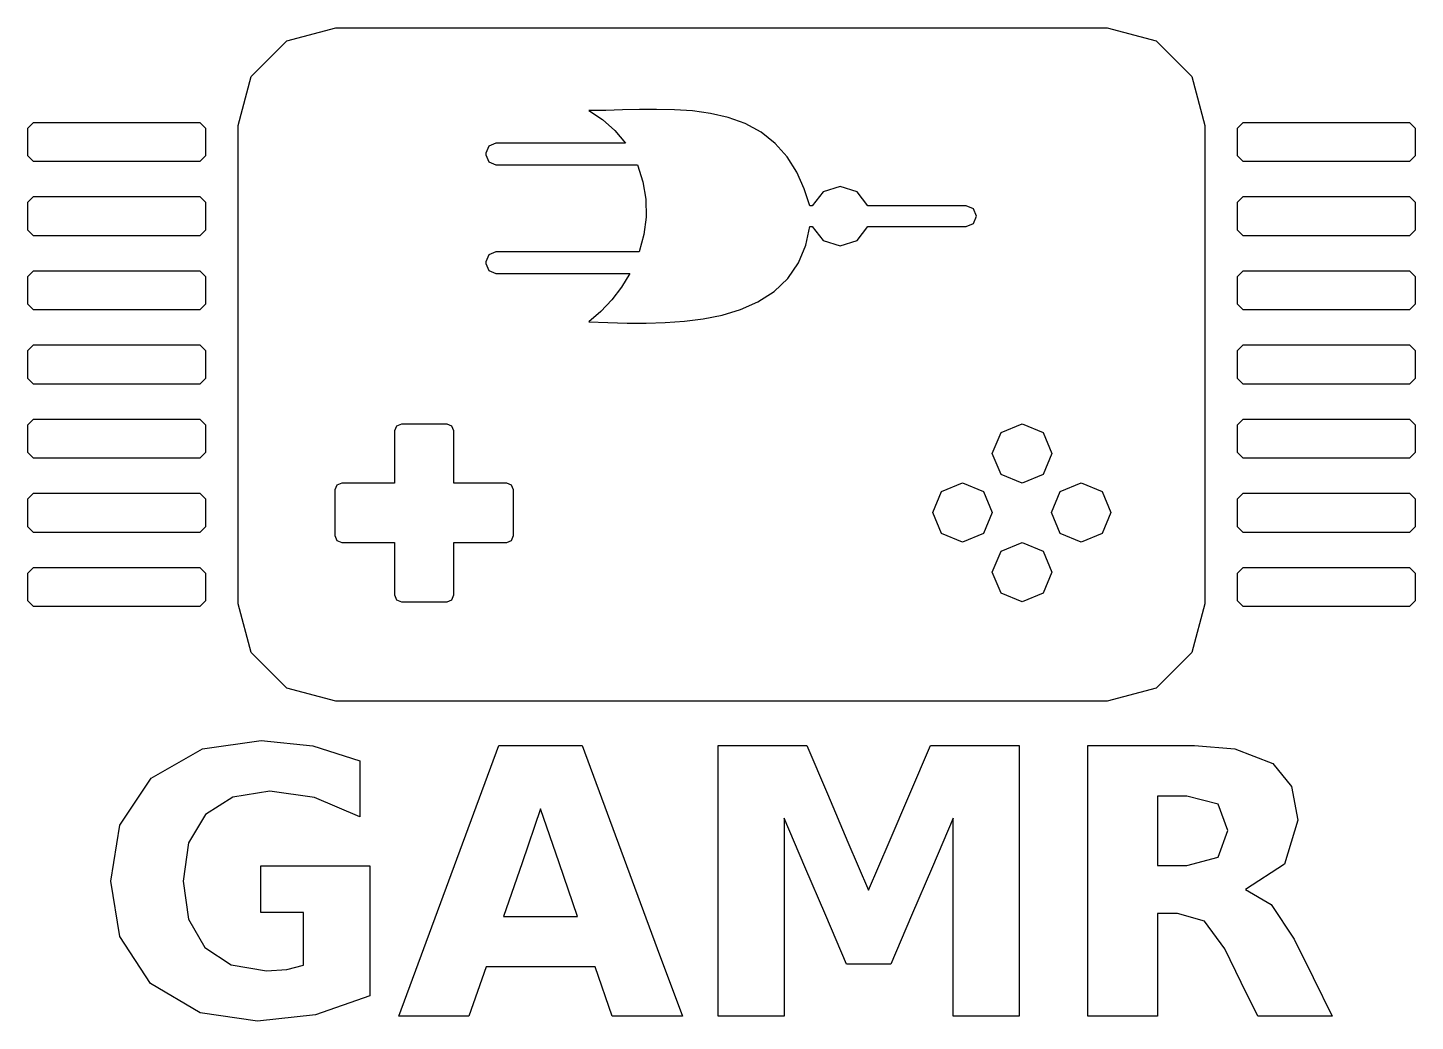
# Model space of a CAD drawing. Extents: x 0 to 190, y 0 to 136.
import ezdxf

# ---------------------------------------------------------------- set-up
doc = ezdxf.new("R2010")
doc.units = 0
doc.layers.add('Layer_1', color=7, linetype='CONTINUOUS')

msp = doc.modelspace()

# ---------------------------------------------------------------- linework, layer by layer
at = {"layer": 'Layer_1', "color": 7}
for points in [[(42.161768, 136.03482), (51.758513, 136.03482), (61.354723, 136.03482), (70.951098, 136.03482), (80.548235, 136.03482), (90.144379, 136.03482), (99.740681, 136.03482), (109.337378, 136.03482), (118.934363, 136.03482), (128.531628, 136.03482), (138.129385, 136.03482), (147.726491, 136.03482), (154.414651, 134.254207), (159.308829, 129.360408), (161.089961, 122.671343), (161.089961, 113.315182), (161.089961, 103.957616), (161.089961, 94.601009), (161.089961, 85.243279), (161.089961, 75.885896), (161.089961, 66.529277), (161.089961, 57.172105), (159.309348, 50.483938), (154.415551, 45.589757), (147.726491, 43.808625), (138.129745, 43.808625), (128.533535, 43.808625), (118.93716, 43.808625), (109.340023, 43.808625), (99.743879, 43.808625), (90.147578, 43.808625), (80.55088, 43.808625), (70.953895, 43.808625), (61.35663, 43.808625), (51.758873, 43.808625), (42.161768, 43.808625), (35.473603, 45.589238), (30.579424, 50.483038), (28.798292, 57.172105), (28.798292, 66.528266), (28.798292, 75.885832), (28.798292, 85.242439), (28.798292, 94.600169), (28.798292, 103.957552), (28.798292, 113.314171), (28.798292, 122.671343), (30.578905, 129.359508), (35.472703, 134.253688), (42.161768, 136.03482)], [(86.052627, 124.849973), (83.733859, 124.8297), (81.415989, 124.776982), (79.097908, 124.721105), (76.779291, 124.691843), (78.669118, 123.460015), (80.35877, 121.965097), (81.803273, 120.232684), (79.269003, 120.232684), (76.734351, 120.232684), (74.19996, 120.232684), (71.665264, 120.232684), (69.130662, 120.232684), (66.596267, 120.232684), (64.061723, 120.232684), (63.0958, 119.833831), (62.696946, 118.86791), (62.696946, 118.631748), (63.0958, 117.665827), (64.061723, 117.266973), (66.484318, 117.266973), (68.906637, 117.266973), (71.32908, 117.266973), (73.751382, 117.266973), (76.173724, 117.266973), (78.596387, 117.266973), (81.018945, 117.266973), (83.441417, 117.266973), (84.18975, 114.952287), (84.577449, 112.55058), (84.6127, 110.117655), (84.310331, 107.703056), (83.688948, 105.349871), (81.235409, 105.349871), (78.782152, 105.349871), (76.328768, 105.349871), (73.875526, 105.349871), (71.422244, 105.349871), (68.968637, 105.349871), (66.515136, 105.349871), (64.061723, 105.349871), (63.0958, 104.951018), (62.696946, 103.985098), (62.696946, 103.748936), (63.0958, 102.783015), (64.061723, 102.384162), (66.682433, 102.384162), (69.303536, 102.384162), (71.924371, 102.384162), (74.545521, 102.384162), (77.166573, 102.384162), (79.787411, 102.384162), (82.408405, 102.384162), (81.273258, 100.516837), (79.942985, 98.783352), (78.43767, 97.199224), (76.779291, 95.776813), (79.395152, 95.666722), (82.012036, 95.596012), (84.630151, 95.587433), (87.247196, 95.664161), (89.858083, 95.852408), (92.454413, 96.18402), (95.020563, 96.69921), (97.527739, 97.448802), (99.926023, 98.494159), (102.132593, 99.897501), (104.030738, 101.693654), (105.503469, 103.851883), (106.493483, 106.270886), (107.02809, 108.830796), (107.351069, 108.830796), (108.840909, 106.897357), (111.168925, 106.163775), (113.495416, 106.898096), (114.984195, 108.830796), (117.225929, 108.830796), (119.467462, 108.830796), (121.709086, 108.830796), (123.950734, 108.830796), (126.192506, 108.830796), (128.434019, 108.830796), (129.427393, 109.240953), (129.837551, 110.234328), (129.427393, 111.227702), (128.434019, 111.63786), (126.192715, 111.63786), (123.951613, 111.63786), (121.710419, 111.63786), (119.469202, 111.63786), (117.22786, 111.63786), (114.986778, 111.63786), (113.49694, 113.571297), (111.168925, 114.304881), (108.842431, 113.570559), (107.353652, 111.63786), (107.015173, 111.63786), (106.262513, 113.994494), (105.24964, 116.251022), (103.934636, 118.345165), (102.29705, 120.19719), (100.359028, 121.731724), (98.186352, 122.911522), (95.860499, 123.752414), (93.449097, 124.306407), (90.996832, 124.636222), (88.527139, 124.800687), (86.052627, 124.849973)], [(0.77718, 123.07225), (8.363979, 123.07225), (15.950745, 123.07225), (23.537604, 123.07225), (24.314784, 122.29507), (24.314784, 118.48583), (23.537604, 117.70865), (15.950804, 117.70865), (8.364038, 117.70865), (0.77718, 117.70865), (0, 118.48583), (0, 122.29507), (0.77718, 123.07225)], [(166.350661, 123.07225), (173.937462, 123.07225), (181.52423, 123.07225), (189.111091, 123.07225), (189.888271, 122.29507), (189.888271, 118.48583), (189.111091, 117.70865), (181.524289, 117.70865), (173.937521, 117.70865), (166.350661, 117.70865), (165.573481, 118.48583), (165.573481, 122.29507), (166.350661, 123.07225)], [(0.77718, 112.916011), (8.363979, 112.916011), (15.950745, 112.916011), (23.537604, 112.916011), (24.314784, 112.138831), (24.314784, 108.329591), (23.537604, 107.552411), (15.950804, 107.552411), (8.364038, 107.552411), (0.77718, 107.552411), (0, 108.329591), (0, 112.138831), (0.77718, 112.916011)], [(166.350661, 112.916011), (173.937462, 112.916011), (181.52423, 112.916011), (189.111091, 112.916011), (189.888271, 112.138831), (189.888271, 108.329591), (189.111091, 107.552411), (181.524289, 107.552411), (173.937521, 107.552411), (166.350661, 107.552411), (165.573481, 108.329591), (165.573481, 112.138831), (166.350661, 112.916011)], [(0.77718, 102.759769), (8.363979, 102.759769), (15.950745, 102.759769), (23.537604, 102.759769), (24.314784, 101.982589), (24.314784, 98.173349), (23.537604, 97.396169), (15.950804, 97.396169), (8.364038, 97.396169), (0.77718, 97.396169), (0, 98.173349), (0, 101.982589), (0.77718, 102.759769)], [(166.350661, 102.759769), (173.937462, 102.759769), (181.52423, 102.759769), (189.111091, 102.759769), (189.888271, 101.982589), (189.888271, 98.173349), (189.111091, 97.396169), (181.524289, 97.396169), (173.937521, 97.396169), (166.350661, 97.396169), (165.573481, 98.173349), (165.573481, 101.982589), (166.350661, 102.759769)], [(0.77718, 92.603519), (8.363979, 92.603519), (15.950745, 92.603519), (23.537604, 92.603519), (24.314784, 91.826339), (24.314784, 88.017099), (23.537604, 87.239919), (15.950804, 87.239919), (8.364038, 87.239919), (0.77718, 87.239919), (0, 88.017099), (0, 91.826339), (0.77718, 92.603519)], [(166.350661, 92.603519), (173.937462, 92.603519), (181.52423, 92.603519), (189.111091, 92.603519), (189.888271, 91.826339), (189.888271, 88.017099), (189.111091, 87.239919), (181.524289, 87.239919), (173.937521, 87.239919), (166.350661, 87.239919), (165.573481, 88.017099), (165.573481, 91.826339), (166.350661, 92.603519)], [(0.77718, 82.447275), (8.363979, 82.447275), (15.950745, 82.447275), (23.537604, 82.447275), (24.314784, 81.670095), (24.314784, 77.860855), (23.537604, 77.083675), (15.950804, 77.083675), (8.364038, 77.083675), (0.77718, 77.083675), (0, 77.860855), (0, 81.670095), (0.77718, 82.447275)], [(51.151398, 81.769917), (50.482764, 81.493902), (50.206753, 80.82527), (50.206753, 73.69599), (42.988589, 73.69599), (42.319698, 73.419722), (42.043429, 72.750829), (42.043429, 66.514516), (42.319698, 65.845623), (42.988589, 65.569355), (50.206753, 65.569355), (50.206753, 58.393564), (50.482764, 57.724672), (51.151398, 57.448404), (57.388227, 57.448404), (58.056861, 57.724672), (58.332872, 58.393564), (58.332872, 65.569355), (65.553621, 65.569355), (66.222512, 65.845623), (66.498781, 66.514516), (66.498781, 72.750829), (66.222512, 73.419722), (65.553621, 73.69599), (58.332872, 73.69599), (58.332872, 80.82527), (58.056861, 81.493902), (57.388227, 81.769917), (51.151398, 81.769917)], [(140.134561, 77.732025), (138.944464, 74.858882), (136.071321, 73.668785), (133.198171, 74.858878), (132.008071, 77.732025), (133.198167, 80.605178), (136.071321, 81.795275), (138.944468, 80.605175), (140.134561, 77.732025)], [(166.350661, 82.447275), (173.937462, 82.447275), (181.52423, 82.447275), (189.111091, 82.447275), (189.888271, 81.670095), (189.888271, 77.860855), (189.111091, 77.083675), (181.524289, 77.083675), (173.937521, 77.083675), (166.350661, 77.083675), (165.573481, 77.860855), (165.573481, 81.670095), (166.350661, 82.447275)], [(0.77718, 72.291025), (8.363979, 72.291025), (15.950745, 72.291025), (23.537604, 72.291025), (24.314784, 71.513845), (24.314784, 67.704605), (23.537604, 66.927425), (15.950804, 66.927425), (8.364038, 66.927425), (0.77718, 66.927425), (0, 67.704605), (0, 71.513845), (0.77718, 72.291025)], [(132.007551, 69.644965), (130.817454, 66.771812), (127.944301, 65.581715), (125.071154, 66.771815), (123.881061, 69.644965), (125.071157, 72.518108), (127.944301, 73.708205), (130.81745, 72.518112), (132.007551, 69.644965)], [(148.246271, 69.644965), (147.056178, 66.771815), (144.183031, 65.581715), (141.309877, 66.771812), (140.119781, 69.644965), (141.309881, 72.518112), (144.183031, 73.708205), (147.056174, 72.518108), (148.246271, 69.644965)], [(166.350661, 72.291025), (173.937462, 72.291025), (181.52423, 72.291025), (189.111091, 72.291025), (189.888271, 71.513845), (189.888271, 67.704605), (189.111091, 66.927425), (181.524289, 66.927425), (173.937521, 66.927425), (166.350661, 66.927425), (165.573481, 67.704605), (165.573481, 71.513845), (166.350661, 72.291025)], [(140.134561, 61.486425), (138.944468, 58.613275), (136.071321, 57.423175), (133.198167, 58.613272), (132.008071, 61.486425), (133.198171, 64.359572), (136.071321, 65.549665), (138.944464, 64.359568), (140.134561, 61.486425)], [(0.77718, 62.134795), (8.363979, 62.134795), (15.950745, 62.134795), (23.537604, 62.134795), (24.314784, 61.357615), (24.314784, 57.548375), (23.537604, 56.771195), (15.950804, 56.771195), (8.364038, 56.771195), (0.77718, 56.771195), (0, 57.548375), (0, 61.357615), (0.77718, 62.134795)], [(166.350661, 62.134795), (173.937462, 62.134795), (181.52423, 62.134795), (189.111091, 62.134795), (189.888271, 61.357615), (189.888271, 57.548375), (189.111091, 56.771195), (181.524289, 56.771195), (173.937521, 56.771195), (166.350661, 56.771195), (165.573481, 57.548375), (165.573481, 61.357615), (166.350661, 62.134795)], [(46.798238, 3.472665), (39.381636, 0.868165), (31.444136, 0.000005), (23.589583, 1.141937), (16.784566, 5.159375), (12.604604, 11.594131), (11.377144, 19.198835), (12.622007, 26.850354), (16.883785, 33.287895), (23.910773, 37.30306), (31.965035, 38.422465), (39.034371, 37.727935), (45.43398, 35.669145), (45.43398, 28.004495), (39.257613, 30.633795), (33.130855, 31.501955), (28.0769, 30.702005), (24.325191, 28.302155), (22.018355, 24.438825), (21.24941, 19.198835), (21.99355, 13.98985), (24.225972, 10.120315), (27.828853, 7.720465), (32.684371, 6.920515), (35.437691, 7.094145), (37.744527, 7.689455), (37.744527, 14.882815), (31.915425, 14.882815), (31.915425, 21.282425), (39.356831, 21.282425), (46.798238, 21.282425), (46.798238, 12.377545)], [(77.655269, 7.466215), (70.189058, 7.466215), (62.722847, 7.466215), (60.366402, 0.719345), (50.766988, 0.719345), (54.196293, 9.977847), (57.625236, 19.235372), (61.054532, 28.49385), (64.48398, 37.752735), (70.176656, 37.752735), (75.869332, 37.752735), (79.298637, 28.494233), (82.72758, 19.236708), (86.156876, 9.97823), (89.586324, 0.719345), (79.98691, 0.719345)], [(94.472841, 37.752735), (100.549991, 37.752735), (106.627141, 37.752735), (109.438334, 31.146429), (112.249515, 24.540152), (115.060731, 17.933795), (117.888461, 24.540101), (120.716178, 31.146378), (123.543931, 37.752735), (129.608681, 37.752735), (135.673431, 37.752735), (135.673431, 28.494233), (135.673431, 19.236708), (135.673431, 9.97823), (135.673431, 0.719345), (126.644521, 0.719345), (126.644521, 9.748239), (126.644521, 18.777091), (126.644521, 27.806055), (123.800254, 21.150139), (120.956, 14.494253), (118.111711, 7.838285), (112.059361, 7.838285), (109.215094, 14.494201), (106.37084, 21.150087), (103.526551, 27.806055), (103.526551, 18.777161), (103.526551, 9.748309), (103.526551, 0.719345), (94.472841, 0.719345), (94.472841, 9.977847), (94.472841, 19.235372), (94.472841, 28.49385)], [(154.624211, 14.733985), (154.624211, 7.726665), (154.624211, 0.719345), (145.074401, 0.719345), (145.074401, 9.977847), (145.074401, 19.235372), (145.074401, 28.49385), (145.074401, 37.752735), (152.366981, 37.752735), (159.659561, 37.752735), (165.213332, 37.301402), (170.375181, 35.297075), (172.942468, 32.128278), (173.798231, 27.533205), (172.012291, 21.505665), (166.679291, 18.033015), (170.176751, 15.999025), (173.326941, 11.236525), (175.919031, 5.977935), (178.511121, 0.719345), (173.426161, 0.719345), (168.341201, 0.719345), (166.083976, 5.32061), (163.826751, 9.921875), (161.048621, 13.716995), (157.327921, 14.733985)], [(158.642571, 21.332035), (162.933781, 22.448245), (164.248431, 26.119345), (162.933781, 29.740825), (158.642571, 30.832235), (154.624211, 30.832235), (154.624211, 21.332035)], [(65.104097, 14.337115), (70.176655, 14.337115), (75.249214, 14.337115), (72.719136, 21.704105), (70.189058, 29.071095), (67.646577, 21.704105)]]:
    msp.add_lwpolyline(points, close=True, dxfattribs=at)

doc.saveas('drawing.dxf')
